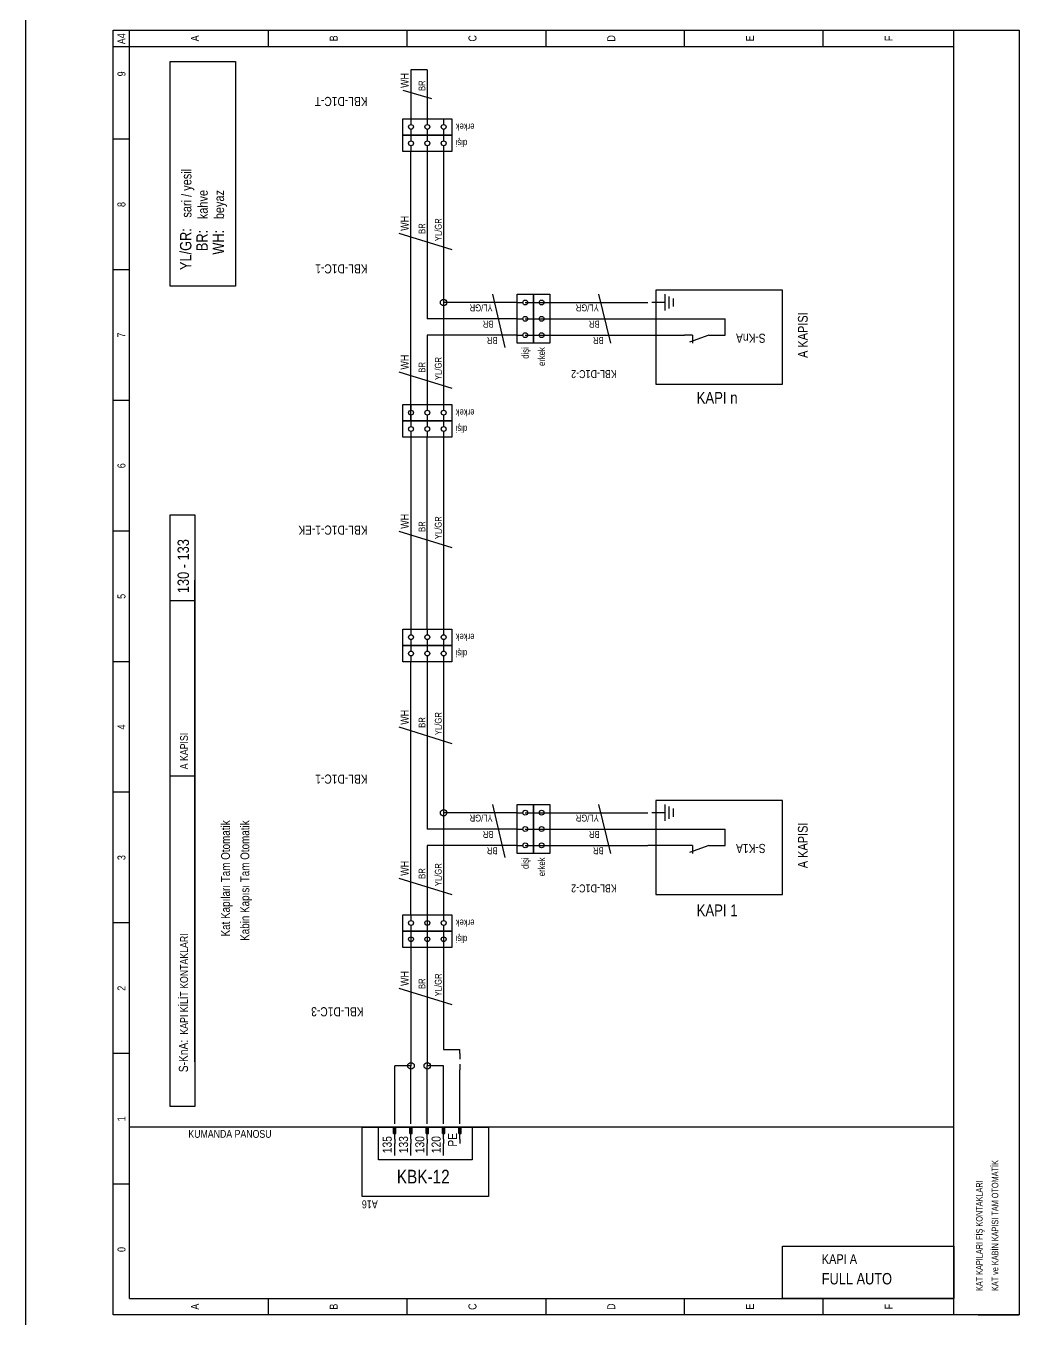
# Model space of a CAD drawing. Header units: centimetres. Extents: x 0 to 14595, y -30 to 2970.
# Drawn here: x 12440 to 13171, y 1019 to 1971 of the extents above; entities that cross this region are included whole.
import ezdxf
from ezdxf.enums import TextEntityAlignment as Align

# ---------------------------------------------------------------- set-up
doc = ezdxf.new("R2010")
doc.units = ezdxf.units.CM
for name, color, linetype in [('ASN-CERCEVE', 7, 'CONTINUOUS'), ('ASN-ELEKTRIK', 3, 'CONTINUOUS'), ('ASN-ELEKTRIK-YAZI', 4, 'CONTINUOUS')]:
    doc.layers.add(name, color=color, linetype=linetype)
doc.styles.get("Standard").update_dxf_attribs({"font": 'arial.ttf', "width": 0.8})

msp = doc.modelspace()

# ---------------------------------------------------------------- linework, layer by layer
at = {"layer": 'ASN-CERCEVE'}
msp.add_line((12440, 0), (12440, 2970), dxfattribs=at)
at = {"layer": 'ASN-ELEKTRIK'}
for p, q in [((12504.2, 1022.32), (12504.2, 1968.08)), ((12504.2, 1968.08), (13171.36, 1968.08)), ((12516.22, 1034.34), (12516.22, 1968.08)), ((12618.4, 1968.08), (12618.4, 1956.05)), ((12720.57, 1968.08), (12720.57, 1956.05)), ((12822.75, 1968.08), (12822.75, 1956.05)), ((12924.93, 1956.05), (12924.93, 1968.08)), ((13027.11, 1956.05), (13027.11, 1968.08)), ((13123.28, 1022.32), (13123.28, 1968.08)), ((13171.36, 1968.08), (13171.36, 1022.32)), ((12504.2, 1956.05), (13123.28, 1956.05)), ((12546.27, 1779.64), (12546.27, 1944.93)), ((12546.27, 1944.93), (12594.35, 1944.93)), ((12594.35, 1944.93), (12594.35, 1779.64)), ((12735.6, 1938.92), (12723.58, 1938.92)), ((12723.58, 1938.92), (12723.58, 1902.86)), ((12735.6, 1938.92), (12735.6, 1902.86)), ((12717.57, 1923.89), (12738.61, 1917.88)), ((12717.57, 1890.84), (12717.57, 1902.86)), ((12717.57, 1902.86), (12753.63, 1902.86)), ((12723.58, 1902.86), (12723.58, 1898.65)), ((12723.58, 1895.04), (12723.58, 1890.84)), ((12735.6, 1902.86), (12735.6, 1898.65)), ((12735.6, 1895.04), (12735.6, 1890.84)), ((12747.62, 1902.86), (12747.62, 1898.65)), ((12747.62, 1895.04), (12747.62, 1890.84)), ((12753.63, 1902.86), (12753.63, 1890.84)), ((12516.22, 1887.83), (12504.2, 1887.83)), ((12753.63, 1890.84), (12717.57, 1890.84)), ((12717.57, 1878.81), (12717.57, 1890.84)), ((12717.57, 1890.84), (12753.63, 1890.84)), ((12723.58, 1890.84), (12723.58, 1886.63)), ((12735.6, 1890.84), (12735.6, 1886.63)), ((12747.62, 1890.84), (12747.62, 1886.63)), ((12753.63, 1890.84), (12753.63, 1878.81)), ((12753.63, 1878.81), (12717.57, 1878.81)), ((12723.58, 1883.02), (12723.58, 1878.81)), ((12723.58, 1692.49), (12723.58, 1878.81)), ((12735.6, 1883.02), (12735.6, 1878.81)), ((12735.6, 1878.81), (12735.6, 1755.6)), ((12747.62, 1883.02), (12747.62, 1878.81)), ((12747.62, 1878.81), (12747.62, 1767.62)), ((12714.56, 1818.71), (12753.63, 1806.69)), ((12516.22, 1791.66), (12504.2, 1791.66)), ((12594.35, 1779.64), (12546.27, 1779.64)), ((12783.68, 1773.63), (12792.7, 1734.56)), ((12801.72, 1737.57), (12801.72, 1773.63)), ((12801.72, 1773.63), (12813.74, 1773.63)), ((12813.74, 1737.57), (12813.74, 1773.63)), ((12813.74, 1773.63), (12825.76, 1773.63)), ((12813.74, 1773.63), (12813.74, 1737.57)), ((12825.76, 1773.63), (12825.76, 1737.57)), ((12870.84, 1737.57), (12861.82, 1773.63)), ((12997.06, 1776.64), (12903.89, 1776.64)), ((12903.89, 1776.64), (12903.89, 1707.52)), ((12910.51, 1773.63), (12910.51, 1761.61)), ((12913.51, 1772.13), (12913.51, 1763.11)), ((12997.06, 1707.52), (12997.06, 1776.64)), ((12801.72, 1767.62), (12747.62, 1767.62)), ((12747.62, 1767.62), (12747.62, 1692.49)), ((12801.72, 1767.62), (12805.92, 1767.62)), ((12807.73, 1767.62), (12897.88, 1767.62)), ((12813.74, 1767.62), (12817.94, 1767.62)), ((12910.51, 1767.62), (12900.89, 1767.62)), ((12916.52, 1770.63), (12916.52, 1764.62)), ((12801.72, 1755.6), (12735.6, 1755.6)), ((12801.72, 1755.6), (12805.92, 1755.6)), ((12807.73, 1755.6), (12897.88, 1755.6)), ((12813.74, 1755.6), (12817.94, 1755.6)), ((12879.85, 1755.6), (12954.98, 1755.6)), ((12954.98, 1743.58), (12954.98, 1755.6)), ((12801.72, 1743.58), (12735.6, 1743.58)), ((12735.6, 1743.58), (12735.6, 1692.49)), ((12801.72, 1743.58), (12805.92, 1743.58)), ((12807.73, 1743.58), (12897.88, 1743.58)), ((12813.74, 1743.58), (12817.94, 1743.58)), ((12879.85, 1743.58), (12891.87, 1743.58)), ((12897.88, 1743.58), (12924.93, 1743.58)), ((12930.94, 1743.58), (12924.93, 1743.58)), ((12942.96, 1743.58), (12928.54, 1738.33)), ((12930.94, 1743.58), (12930.94, 1737.57)), ((12942.96, 1743.58), (12948.97, 1743.58)), ((12948.97, 1743.58), (12954.98, 1743.58)), ((12813.74, 1737.57), (12801.72, 1737.57)), ((12825.76, 1737.57), (12813.74, 1737.57)), ((12714.56, 1716.53), (12753.63, 1704.51)), ((12903.89, 1707.52), (12997.06, 1707.52)), ((12516.22, 1695.49), (12504.2, 1695.49)), ((12717.57, 1680.47), (12717.57, 1692.49)), ((12717.57, 1692.49), (12753.63, 1692.49)), ((12723.58, 1692.49), (12723.58, 1688.28)), ((12723.58, 1680.47), (12723.58, 1692.49)), ((12735.6, 1692.49), (12735.6, 1688.28)), ((12747.62, 1692.49), (12747.62, 1688.28)), ((12753.63, 1692.49), (12753.63, 1680.47)), ((12753.63, 1680.47), (12717.57, 1680.47)), ((12717.57, 1668.45), (12717.57, 1680.47)), ((12717.57, 1680.47), (12753.63, 1680.47)), ((12723.58, 1684.68), (12723.58, 1680.47)), ((12723.58, 1680.47), (12723.58, 1676.26)), ((12735.6, 1684.68), (12735.6, 1680.47)), ((12735.6, 1680.47), (12735.6, 1676.26)), ((12747.62, 1684.68), (12747.62, 1680.47)), ((12747.62, 1680.47), (12747.62, 1676.26)), ((12753.63, 1680.47), (12753.63, 1668.45)), ((12753.63, 1668.45), (12717.57, 1668.45)), ((12723.58, 1672.65), (12723.58, 1668.45)), ((12723.58, 1668.45), (12723.58, 1527.2)), ((12735.6, 1672.65), (12735.6, 1668.45)), ((12735.6, 1527.2), (12735.6, 1668.45)), ((12747.62, 1672.65), (12747.62, 1668.45)), ((12747.62, 1668.45), (12747.62, 1527.2)), ((12546.27, 1175.59), (12546.27, 1611.35)), ((12546.27, 1611.35), (12564.3, 1611.35)), ((12564.3, 1611.35), (12564.3, 1175.59)), ((12516.22, 1599.33), (12504.2, 1599.33)), ((12714.56, 1599.33), (12753.63, 1587.31)), ((12564.3, 1208.65), (12564.3, 1563.26)), ((12546.27, 1548.24), (12564.3, 1548.24)), ((12717.57, 1515.18), (12717.57, 1527.2)), ((12717.57, 1527.2), (12753.63, 1527.2)), ((12723.58, 1527.2), (12723.58, 1522.99)), ((12735.6, 1527.2), (12735.6, 1522.99)), ((12747.62, 1527.2), (12747.62, 1522.99)), ((12753.63, 1527.2), (12753.63, 1515.18)), ((12753.63, 1515.18), (12717.57, 1515.18)), ((12717.57, 1503.16), (12717.57, 1515.18)), ((12717.57, 1515.18), (12753.63, 1515.18)), ((12723.58, 1519.39), (12723.58, 1515.18)), ((12723.58, 1515.18), (12723.58, 1510.97)), ((12735.6, 1519.39), (12735.6, 1515.18)), ((12735.6, 1515.18), (12735.6, 1510.97)), ((12747.62, 1519.39), (12747.62, 1515.18)), ((12747.62, 1515.18), (12747.62, 1510.97)), ((12753.63, 1515.18), (12753.63, 1503.16)), ((12723.58, 1507.37), (12723.58, 1503.16)), ((12735.6, 1507.37), (12735.6, 1503.16)), ((12747.62, 1507.37), (12747.62, 1503.16)), ((12516.22, 1503.16), (12504.2, 1503.16)), ((12753.63, 1503.16), (12717.57, 1503.16)), ((12723.58, 1316.83), (12723.58, 1503.16)), ((12735.6, 1503.16), (12735.6, 1379.94)), ((12747.62, 1503.16), (12747.62, 1391.97)), ((12714.56, 1455.08), (12753.63, 1443.05)), ((12546.27, 1419.01), (12564.3, 1419.01)), ((12516.22, 1406.99), (12504.2, 1406.99)), ((12997.06, 1400.98), (12903.89, 1400.98)), ((12903.89, 1400.98), (12903.89, 1331.86)), ((12997.06, 1331.86), (12997.06, 1400.98)), ((12801.72, 1391.97), (12747.62, 1391.97)), ((12747.62, 1391.97), (12747.62, 1316.83)), ((12783.68, 1397.98), (12792.7, 1358.91)), ((12801.72, 1361.91), (12801.72, 1397.98)), ((12801.72, 1397.98), (12813.74, 1397.98)), ((12801.72, 1391.97), (12805.92, 1391.97)), ((12807.73, 1391.97), (12897.88, 1391.97)), ((12813.74, 1361.91), (12813.74, 1397.98)), ((12813.74, 1397.98), (12825.76, 1397.98)), ((12813.74, 1397.98), (12813.74, 1361.91)), ((12813.74, 1391.97), (12817.94, 1391.97)), ((12825.76, 1397.98), (12825.76, 1361.91)), ((12870.84, 1361.91), (12861.82, 1397.98)), ((12910.51, 1391.97), (12900.89, 1391.97)), ((12910.51, 1397.98), (12910.51, 1385.96)), ((12913.51, 1396.47), (12913.51, 1387.46)), ((12916.52, 1394.97), (12916.52, 1388.96)), ((12801.72, 1379.94), (12735.6, 1379.94)), ((12801.72, 1379.94), (12805.92, 1379.94)), ((12807.73, 1379.94), (12897.88, 1379.94)), ((12813.74, 1379.94), (12817.94, 1379.94)), ((12879.85, 1379.94), (12954.98, 1379.94)), ((12954.98, 1367.92), (12954.98, 1379.94)), ((12801.72, 1367.92), (12735.6, 1367.92)), ((12735.6, 1367.92), (12735.6, 1307.82)), ((12801.72, 1367.92), (12805.92, 1367.92)), ((12813.74, 1361.91), (12801.72, 1361.91)), ((12807.73, 1367.92), (12897.88, 1367.92)), ((12813.74, 1367.92), (12817.94, 1367.92)), ((12825.76, 1361.91), (12813.74, 1361.91)), ((12879.85, 1367.92), (12891.87, 1367.92)), ((12924.93, 1367.92), (12897.88, 1367.92)), ((12930.94, 1367.92), (12924.93, 1367.92)), ((12942.96, 1367.92), (12928.54, 1362.67)), ((12930.94, 1367.92), (12930.94, 1361.91)), ((12942.96, 1367.92), (12948.97, 1367.92)), ((12948.97, 1367.92), (12954.98, 1367.92)), ((12714.56, 1343.88), (12753.63, 1331.86)), ((12903.89, 1331.86), (12997.06, 1331.86)), ((12717.57, 1304.81), (12717.57, 1316.83)), ((12717.57, 1316.83), (12753.63, 1316.83)), ((12723.58, 1316.83), (12723.58, 1312.63)), ((12735.6, 1316.83), (12735.6, 1312.63)), ((12747.62, 1316.83), (12747.62, 1312.63)), ((12753.63, 1316.83), (12753.63, 1304.81)), ((12516.22, 1310.82), (12504.2, 1310.82)), ((12753.63, 1304.81), (12717.57, 1304.81)), ((12717.57, 1292.79), (12717.57, 1304.81)), ((12717.57, 1304.81), (12753.63, 1304.81)), ((12723.58, 1309.02), (12723.58, 1304.81)), ((12723.58, 1304.81), (12723.58, 1300.61)), ((12723.58, 1304.81), (12723.58, 1205.64)), ((12735.6, 1309.02), (12735.6, 1304.81)), ((12735.6, 1304.81), (12735.6, 1300.61)), ((12735.6, 1304.81), (12735.6, 1205.64)), ((12747.62, 1309.02), (12747.62, 1304.81)), ((12747.62, 1304.81), (12747.62, 1300.61)), ((12747.62, 1304.81), (12747.62, 1217.66)), ((12753.63, 1304.81), (12753.63, 1292.79)), ((12723.58, 1297), (12723.58, 1292.79)), ((12735.6, 1297), (12735.6, 1292.79)), ((12747.62, 1297), (12747.62, 1292.79)), ((12753.63, 1292.79), (12717.57, 1292.79)), ((12714.56, 1262.74), (12753.63, 1250.72)), ((12516.22, 1214.66), (12504.2, 1214.66)), ((12747.62, 1217.66), (12759.64, 1217.66)), ((12759.64, 1214.66), (12759.64, 1217.66)), ((12759.64, 1214.66), (12759.64, 1210.45)), ((12723.58, 1205.64), (12711.56, 1205.64)), ((12711.56, 1166.57), (12711.56, 1205.64)), ((12723.58, 1166.57), (12723.58, 1205.64)), ((12747.62, 1205.64), (12735.6, 1205.64)), ((12735.6, 1166.57), (12735.6, 1205.64)), ((12747.62, 1166.57), (12747.62, 1205.64)), ((12759.64, 1206.84), (12759.64, 1202.64)), ((12759.64, 1166.57), (12759.64, 1202.64)), ((12564.3, 1175.59), (12546.27, 1175.59)), ((12711.56, 1162.97), (12711.56, 1166.57)), ((12723.58, 1162.97), (12723.58, 1166.57)), ((12735.6, 1162.97), (12735.6, 1166.57)), ((12747.62, 1162.97), (12747.62, 1166.57)), ((12759.64, 1162.97), (12759.64, 1166.57)), ((12744.62, 1160.56), (12516.22, 1160.56)), ((12687.52, 1109.47), (12687.52, 1160.56)), ((12687.52, 1160.56), (12780.68, 1160.56)), ((12699.54, 1136.52), (12699.54, 1160.56)), ((12699.54, 1160.56), (12768.66, 1160.56)), ((12710.66, 1160.56), (12712.46, 1160.56)), ((12710.66, 1155.75), (12710.66, 1160.56)), ((12710.66, 1155.75), (12712.46, 1155.75)), ((12710.96, 1155.75), (12710.96, 1160.56)), ((12711.26, 1155.75), (12711.26, 1160.56)), ((12711.56, 1151.55), (12711.56, 1160.56)), ((12711.86, 1155.75), (12711.86, 1160.56)), ((12712.16, 1155.75), (12712.16, 1160.56)), ((12712.46, 1155.75), (12712.46, 1160.56)), ((12722.68, 1160.56), (12724.48, 1160.56)), ((12722.68, 1155.75), (12722.68, 1160.56)), ((12722.68, 1155.75), (12724.48, 1155.75)), ((12722.98, 1155.75), (12722.98, 1160.56)), ((12723.28, 1155.75), (12723.28, 1160.56)), ((12723.58, 1151.55), (12723.58, 1160.56)), ((12723.88, 1155.75), (12723.88, 1160.56)), ((12724.18, 1155.75), (12724.18, 1160.56)), ((12724.48, 1155.75), (12724.48, 1160.56)), ((12734.7, 1160.56), (12736.5, 1160.56)), ((12734.7, 1155.75), (12734.7, 1160.56)), ((12734.7, 1155.75), (12736.5, 1155.75)), ((12735, 1155.75), (12735, 1160.56)), ((12735.3, 1155.75), (12735.3, 1160.56)), ((12735.6, 1151.55), (12735.6, 1160.56)), ((12735.9, 1155.75), (12735.9, 1160.56)), ((12736.2, 1155.75), (12736.2, 1160.56)), ((12736.5, 1155.75), (12736.5, 1160.56)), ((13123.28, 1160.56), (12744.62, 1160.56)), ((12746.72, 1160.56), (12748.52, 1160.56)), ((12746.72, 1155.75), (12746.72, 1160.56)), ((12746.72, 1155.75), (12748.52, 1155.75)), ((12747.02, 1155.75), (12747.02, 1160.56)), ((12747.32, 1155.75), (12747.32, 1160.56)), ((12747.62, 1151.55), (12747.62, 1160.56)), ((12747.92, 1155.75), (12747.92, 1160.56)), ((12748.22, 1155.75), (12748.22, 1160.56)), ((12748.52, 1155.75), (12748.52, 1160.56)), ((12758.74, 1160.56), (12760.54, 1160.56)), ((12758.74, 1155.75), (12758.74, 1160.56)), ((12758.74, 1155.75), (12760.54, 1155.75)), ((12759.04, 1155.75), (12759.04, 1160.56)), ((12759.34, 1155.75), (12759.34, 1160.56)), ((12759.64, 1151.55), (12759.64, 1160.56)), ((12759.94, 1155.75), (12759.94, 1160.56)), ((12760.24, 1155.75), (12760.24, 1160.56)), ((12760.54, 1155.75), (12760.54, 1160.56)), ((12768.66, 1160.56), (12768.66, 1136.52)), ((12780.68, 1160.56), (12780.68, 1109.47)), ((12711.56, 1151.55), (12711.56, 1148.54)), ((12711.56, 1139.53), (12711.56, 1148.54)), ((12723.58, 1151.55), (12723.58, 1148.54)), ((12723.58, 1139.53), (12723.58, 1148.54)), ((12735.6, 1151.55), (12735.6, 1148.54)), ((12735.6, 1139.53), (12735.6, 1148.54)), ((12747.62, 1151.55), (12747.62, 1148.54)), ((12747.62, 1139.53), (12747.62, 1148.54)), ((12759.64, 1151.55), (12759.64, 1148.54)), ((12768.66, 1136.52), (12699.54, 1136.52)), ((12516.22, 1118.49), (12504.2, 1118.49)), ((12780.68, 1109.47), (12687.52, 1109.47)), ((12516.22, 1034.34), (13123.28, 1034.34)), ((12618.4, 1034.34), (12618.4, 1022.32)), ((12720.57, 1034.34), (12720.57, 1022.32)), ((12822.75, 1034.34), (12822.75, 1022.32)), ((12924.93, 1022.32), (12924.93, 1034.34)), ((13027.11, 1022.32), (13027.11, 1034.34)), ((13123.28, 1022.32), (13123.28, 1034.34)), ((13171.36, 1022.32), (12504.2, 1022.32)), ((13141.31, 1022.32), (13171.36, 1022.32))]:
    msp.add_line(p, q, dxfattribs=at)
msp.add_lwpolyline([(13123.28, 1034.34), (12997.06, 1034.34), (12997.06, 1072.94), (13123.28, 1072.94), (13123.28, 1034.34)], dxfattribs=at)
for centre, radius in [((12723.58, 1896.85), 1.8), ((12735.6, 1896.85), 1.8), ((12747.62, 1896.85), 1.8), ((12723.58, 1884.82), 1.8), ((12735.6, 1884.82), 1.8), ((12747.62, 1884.82), 1.8), ((12747.62, 1767.62), 2.4), ((12807.73, 1767.62), 1.8), ((12819.75, 1767.62), 1.8), ((12807.73, 1755.6), 1.8), ((12819.75, 1755.6), 1.8), ((12807.73, 1743.58), 1.8), ((12819.75, 1743.58), 1.8), ((12723.58, 1686.48), 1.8), ((12735.6, 1686.48), 1.8), ((12747.62, 1686.48), 1.8), ((12723.58, 1674.46), 1.8), ((12735.6, 1674.46), 1.8), ((12747.62, 1674.46), 1.8), ((12723.58, 1521.19), 1.8), ((12735.6, 1521.19), 1.8), ((12747.62, 1521.19), 1.8), ((12723.58, 1509.17), 1.8), ((12735.6, 1509.17), 1.8), ((12747.62, 1509.17), 1.8), ((12747.62, 1391.97), 2.4), ((12807.73, 1391.97), 1.8), ((12819.75, 1391.97), 1.8), ((12807.73, 1379.94), 1.8), ((12819.75, 1379.94), 1.8), ((12807.73, 1367.92), 1.8), ((12819.75, 1367.92), 1.8), ((12723.58, 1310.82), 1.8), ((12735.6, 1310.82), 1.8), ((12747.62, 1310.82), 1.8), ((12723.58, 1298.8), 1.8), ((12735.6, 1298.8), 1.8), ((12747.62, 1298.8), 1.8), ((12723.58, 1205.64), 2.4), ((12735.6, 1205.64), 2.4)]:
    msp.add_circle(centre, radius, dxfattribs=at)

# ---------------------------------------------------------------- texts
at = {"layer": 'ASN-ELEKTRIK-YAZI', "width": 0.8}
for s, height, rotation, p in [('A4', 5.89, 90, (12513.33, 1957.74)), ('WH', 5.89, 90, (12721.9, 1925.58)), ('BR', 5.049, 90, (12734.16, 1923.29)), ('KBL-D1C-T', 6.732, 180, (12691.6, 1918.96)), ('sari / yesil', 7.2126, 90, (12561.9, 1830.13)), ('kahve', 7.213, 90, (12573.92, 1828.93)), ('beyaz', 7.213, 90, (12585.94, 1828.93)), ('WH', 5.89, 90, (12721.9, 1820.39)), ('YL/GR', 5.049, 90, (12746.18, 1812.7)), ('BR', 5.049, 90, (12734.16, 1818.11)), ('KBL-D1C-1', 6.732, 180, (12691.6, 1795.75)), ('YL/GR', 5.049, 180, (12783.68, 1766.18)), ('YL/GR', 5.049, 180, (12861.82, 1766.18)), ('BR', 5.049, 180, (12784.29, 1754.16)), ('BR', 5.049, 180, (12862.42, 1754.16)), ('BR', 5.049, 180, (12787.29, 1742.14)), ('BR', 5.049, 180, (12865.43, 1742.14)), ('WH', 5.89, 90, (12721.9, 1718.21)), ('BR', 5.049, 90, (12734.16, 1715.93)), ('YL/GR', 5.049, 90, (12746.18, 1710.52)), ('KBL-D1C-2', 5.89, 180, (12875.16, 1717.85)), ('WH', 5.89, 90, (12721.9, 1601.01)), ('YL/GR', 5.049, 90, (12746.18, 1593.32)), ('KBL-D1C-1-EK', 6.7317, 180, (12691.6, 1603.41)), ('BR', 5.049, 90, (12734.16, 1598.73)), ('130 - 133', 8.415, 90, (12560.1, 1553.65)), ('WH', 5.89, 90, (12721.9, 1456.76)), ('BR', 5.049, 90, (12734.16, 1454.47)), ('YL/GR', 5.049, 90, (12746.18, 1449.07)), ('A KAPISI', 5.77, 90, (12559.37, 1423.94)), ('KBL-D1C-1', 6.732, 180, (12691.6, 1420.09)), ('YL/GR', 5.049, 180, (12783.68, 1390.52)), ('YL/GR', 5.049, 180, (12861.82, 1390.52)), ('BR', 5.049, 180, (12784.29, 1378.5)), ('BR', 5.049, 180, (12862.42, 1378.5)), ('BR', 5.049, 180, (12787.29, 1366.48)), ('BR', 5.049, 180, (12865.43, 1366.48)), ('WH', 5.89, 90, (12721.9, 1345.56)), ('YL/GR', 5.049, 90, (12746.18, 1337.87)), ('BR', 5.049, 90, (12734.16, 1343.28)), ('KBL-D1C-2', 5.89, 180, (12875.16, 1339.19)), ('KAPI KİLİT KONTAKLARI', 5.7701, 90, (12559.37, 1228.6)), ('WH', 5.89, 90, (12721.9, 1264.42)), ('BR', 5.049, 90, (12734.16, 1262.14)), ('YL/GR', 5.049, 90, (12746.18, 1256.73)), ('KBL-D1C-3', 6.732, 180, (12688.6, 1248.8)), ('135', 6.732, 90, (12709.4, 1141.33)), ('133', 6.732, 90, (12721.42, 1141.33)), ('130', 6.732, 90, (12733.44, 1141.33)), ('120', 6.732, 90, (12745.46, 1141.33)), ('PE', 6.732, 90, (12757.48, 1146.14)), ('KAT ve KABİN KAPISI TAM OTOMATİK', 4.8084, 90, (13156.02, 1039.79)), ('KAT KAPILARI FİŞ KONTAKLARI', 4.8084, 90, (13144.44, 1039.79))]:
    msp.add_text(s, height=height, rotation=rotation, dxfattribs=at).set_placement(p)
for s, height, p in [('A', 5.89, (12567.43, 1962.07)), ('B', 5.89, (12669.61, 1962.07)), ('C', 5.89, (12771.78, 1962.07)), ('D', 5.89, (12873.96, 1962.07)), ('E', 5.89, (12976.14, 1962.07)), ('F', 5.89, (13078.32, 1962.07)), ('9', 5.89, (12513.33, 1935.91)), ('8', 5.89, (12513.33, 1839.75)), ('A KAPISI', 7.213, (13015.69, 1743.58)), ('7', 5.89, (12513.33, 1743.58)), ('6', 5.89, (12513.33, 1647.41)), ('5', 5.89, (12513.33, 1551.24)), ('4', 5.89, (12513.33, 1455.08)), ('A KAPISI', 7.213, (13015.69, 1367.92)), ('3', 5.89, (12513.33, 1358.91)), ('2', 5.89, (12513.33, 1262.74)), ('1', 5.89, (12513.33, 1166.57)), ('0', 5.89, (12513.33, 1070.41)), ('A', 5.89, (12567.43, 1028.33)), ('B', 5.89, (12669.61, 1028.33)), ('C', 5.89, (12771.78, 1028.33)), ('D', 5.89, (12873.96, 1028.33)), ('E', 5.89, (12976.14, 1028.33)), ('F', 5.89, (13078.32, 1028.33))]:
    msp.add_text(s, height=height, rotation=90, dxfattribs=at).set_placement(p, align=Align.CENTER)
for s, height, rotation, p in [('erkek', 5.049, 180, (12756.52, 1899.37)), ('dişi', 5.049, 180, (12756.52, 1887.35)), ('YL/GR:', 8.415, 90, (12561.9, 1822.32)), ('BR:', 8.415, 90, (12573.92, 1821.11)), ('WH:', 8.415, 90, (12585.94, 1821.11)), ('S-KnA', 6.732, 180, (12962.92, 1744.66)), ('dişi', 5.049, 90, (12810.25, 1734.68)), ('erkek', 5.049, 90, (12822.27, 1734.68)), ('erkek', 5.049, 180, (12756.52, 1689)), ('dişi', 5.049, 180, (12756.52, 1676.98)), ('erkek', 5.049, 180, (12756.52, 1523.72)), ('dişi', 5.049, 180, (12756.52, 1511.69)), ('Kat Kapıları Tam Otomatik', 6.4913, 90, (12590.25, 1386.32)), ('Kabin Kapısı Tam Otomatik', 6.4913, 90, (12604.51, 1386.32)), ('S-K1A', 6.732, 180, (12962.92, 1369.01)), ('dişi', 5.049, 90, (12810.25, 1359.03)), ('erkek', 5.049, 90, (12822.27, 1359.03)), ('erkek', 5.049, 180, (12756.52, 1313.35)), ('dişi', 5.049, 180, (12756.52, 1301.33)), ('S-KnA:', 6.732, 90, (12559.37, 1224.75)), ('A16', 5.89, 180, (12687.4, 1106.59))]:
    msp.add_text(s, height=height, rotation=rotation, dxfattribs=at).set_placement(p, align=Align.RIGHT)
for s, height, p in [('KAPI n', 8.655, (12948.97, 1693.12)), ('KAPI 1', 8.655, (12948.97, 1315.76)), ('KBK-12', 10.098, (12732.6, 1119))]:
    msp.add_text(s, height=height, dxfattribs=at).set_placement(p, align=Align.CENTER)
msp.add_text('KUMANDA PANOSU', height=5.7701, dxfattribs=at).set_placement((12620.92, 1152.63), align=Align.RIGHT)
for s, height, p in [('KAPI A', 7.213, (13026.04, 1059.73)), ('FULL AUTO', 8.415, (13026.04, 1044.7))]:
    msp.add_text(s, height=height, dxfattribs=at).set_placement(p)

doc.saveas('drawing.dxf')
